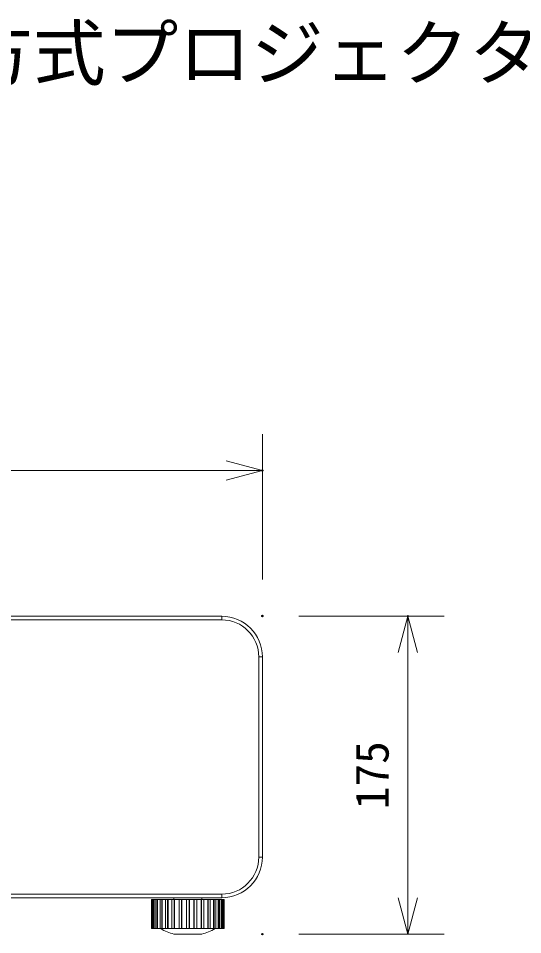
# Model space of a CAD drawing. Units: millimetres, scale not verified. Extents: x -62 to 63, y -56 to 57.
# Drawn here: x -20.3 to 7.5, y 6.3 to 56.8 of the extents above; entities that cross this region are included whole.
import ezdxf
from ezdxf.enums import TextEntityAlignment as Align

# ---------------------------------------------------------------- set-up
doc = ezdxf.new("R2010")
doc.units = ezdxf.units.MM
doc.header["$LTSCALE"] = 0.125
doc.header["$PDMODE"] = 32
doc.header["$PDSIZE"] = 0.0625
for name, color, linetype, lineweight in [('0-0_0', 7, 'Continuous', 18), ('0-4_GAIKEI', 1, 'Continuous', 18), ('0-5_SUNPO', 7, 'Continuous', 18)]:
    doc.layers.add(name, color=color, linetype=linetype, lineweight=lineweight)
doc.layers.add('0-1_DEFPOINTS', color=7, linetype='Continuous')
doc.layers.add('0-3_MOJI1', color=7, linetype='Continuous')
doc.styles.add('ＭＳ ゴシック', font='')
doc.styles.get('ＭＳ ゴシック').set_extended_font_data('MS Gothic')

# ---------------------------------------------------------------- blocks, each defined once
blk = doc.blocks.new('_OPEN30')
at = {"layer": '0-0_0'}
blk.add_line((0, 0), (-1, 0), dxfattribs=at)
blk.add_lwpolyline([(-1, 0.26795), (0, 0), (-1, -0.26795)], dxfattribs=at)
blk = doc.blocks.new('D6')
at = {"layer": '0-1_DEFPOINTS'}
for p in [(-8.246, 29.0854), (-58.046, 21.0854), (-8.246, 21.0854)]:
    blk.add_point(p, dxfattribs=at)
at = {"layer": '0-5_SUNPO'}
for p, q in [((-58.046, 23.0854), (-58.046, 31.0854)), ((-8.246, 23.0854), (-8.246, 31.0854)), ((-56.046, 29.0854), (-10.246, 29.0854))]:
    blk.add_line(p, q, dxfattribs=at)
at = {"layer": '0-5_SUNPO', "xscale": 2, "yscale": 2, "rotation": 180}
blk.add_blockref('_OPEN30', (-58.046, 29.0854), dxfattribs=at)
at = {"layer": '0-5_SUNPO', "xscale": 2, "yscale": 2}
blk.add_blockref('_OPEN30', (-8.246, 29.0854), dxfattribs=at)
at = {"layer": '0-5_SUNPO', "style": 'ＭＳ ゴシック'}
blk.add_text('498', height=1.833, dxfattribs=at).set_placement((-35.021, 29.5854), align=Align.BOTTOM_LEFT)
blk = doc.blocks.new('D5')
at = {"layer": '0-1_DEFPOINTS'}
for p in [(-8.246, 21.0616), (-0.246, 21.0616), (-8.246, 3.5616)]:
    blk.add_point(p, dxfattribs=at)
at = {"layer": '0-5_SUNPO'}
for p, q in [((-6.246, 21.0616), (1.754, 21.0616)), ((-0.246, 5.5616), (-0.246, 19.0616)), ((-6.246, 3.5616), (1.754, 3.5616))]:
    blk.add_line(p, q, dxfattribs=at)
at = {"layer": '0-5_SUNPO', "xscale": 2, "yscale": 2}
for p, rotation in [((-0.246, 21.0616), 90), ((-0.246, 3.5616), 270)]:
    blk.add_blockref('_OPEN30', p, dxfattribs=dict(at, rotation=rotation))
at = {"layer": '0-5_SUNPO', "style": 'ＭＳ ゴシック'}
blk.add_text('175', height=1.833, rotation=90, dxfattribs=at).set_placement((-0.746, 10.4366), align=Align.BOTTOM_LEFT)

msp = doc.modelspace()

# ---------------------------------------------------------------- linework, layer by layer
at = {"layer": '0-4_GAIKEI'}
for p, q in [((-9.0906, 23.6447), (-9.0906, 23.8447)), ((-9.0906, 23.6447), (-42.5013, 23.6447)), ((-7.0506, 21.6047), (-6.8506, 21.6047)), ((-7.0506, 10.5847), (-7.0506, 21.6047)), ((-7.0506, 10.5847), (-6.8506, 10.5847)), ((-54.4106, 8.5447), (-9.0906, 8.5447)), ((-12.9312, 8.2447), (-12.9312, 6.6447)), ((-12.903, 8.2447), (-12.903, 6.6447)), ((-12.8731, 8.2447), (-12.8731, 6.6447)), ((-12.83, 8.2447), (-12.83, 6.6447)), ((-12.8009, 8.2447), (-12.8009, 6.6447)), ((-12.7165, 8.2447), (-12.7165, 6.6447)), ((-12.6468, 8.2447), (-12.6468, 6.6447)), ((-12.618, 8.2447), (-12.618, 6.6447)), ((-12.4827, 8.2447), (-12.4827, 6.6447)), ((-12.3894, 8.2447), (-12.3894, 6.6447)), ((-12.3622, 8.2447), (-12.3622, 6.6447)), ((-12.1819, 8.2447), (-12.1819, 6.6447)), ((-12.0691, 8.2447), (-12.0691, 6.6447)), ((-12.0446, 8.2447), (-12.0446, 6.6447)), ((-11.8273, 8.2447), (-11.8273, 6.6447)), ((-11.6999, 8.2447), (-11.6999, 6.6447)), ((-11.6793, 8.2447), (-11.6793, 6.6447)), ((-11.4389, 8.2447), (-11.4389, 6.6447)), ((-11.4344, 8.2447), (-11.4344, 6.6447)), ((-11.298, 8.2447), (-11.298, 6.6447)), ((-11.2821, 8.2447), (-11.2821, 6.6447)), ((-11.0308, 8.2447), (-11.0308, 6.6447)), ((-11.0203, 8.2447), (-11.0203, 6.6447)), ((-10.8809, 8.2447), (-10.8809, 6.6447)), ((-10.8705, 8.2447), (-10.8705, 6.6447)), ((-10.6191, 8.2447), (-10.6191, 6.6447)), ((-10.6032, 8.2447), (-10.6032, 6.6447)), ((-10.4668, 8.2447), (-10.4668, 6.6447)), ((-10.4623, 8.2447), (-10.4623, 6.6447)), ((-10.2219, 8.2447), (-10.2219, 6.6447)), ((-10.2013, 8.2447), (-10.2013, 6.6447)), ((-10.074, 8.2447), (-10.074, 6.6447)), ((-9.8566, 8.2447), (-9.8566, 6.6447)), ((-9.8322, 8.2447), (-9.8322, 6.6447)), ((-9.7194, 8.2447), (-9.7194, 6.6447)), ((-9.5391, 8.2447), (-9.5391, 6.6447)), ((-9.5119, 8.2447), (-9.5119, 6.6447)), ((-9.4186, 8.2447), (-9.4186, 6.6447)), ((-9.2833, 8.2447), (-9.2833, 6.6447)), ((-9.2545, 8.2447), (-9.2545, 6.6447)), ((-9.1848, 8.2447), (-9.1848, 6.6447)), ((-9.1003, 8.2447), (-9.1003, 6.6447)), ((-9.0906, 8.5447), (-9.0906, 8.3447)), ((-9.0712, 8.2447), (-9.0712, 6.6447)), ((-9.0281, 8.2447), (-9.0281, 6.6447)), ((-8.9982, 8.2447), (-8.9982, 6.6447)), ((-8.9701, 8.2447), (-8.9701, 6.6447))]:
    msp.add_line(p, q, dxfattribs=at)
at = {"layer": '0-4_GAIKEI', "color": 7}
for p, q in [((-6.8506, 21.6047), (-6.8506, 10.5847)), ((-6.8973, 10.1447), (-6.8943, 10.1447)), ((-9.0906, 8.3447), (-54.4106, 8.3447)), ((-12.9312, 8.2447), (-12.9458, 8.2447)), ((-12.9458, 8.2447), (-12.9458, 6.6447)), ((-12.903, 8.2447), (-12.9312, 8.2447)), ((-12.8731, 8.2447), (-12.903, 8.2447)), ((-12.8301, 8.2447), (-12.8731, 8.2447)), ((-12.8009, 8.2447), (-12.83, 8.2447)), ((-12.7165, 8.2447), (-12.8009, 8.2447)), ((-12.6468, 8.2447), (-12.7165, 8.2447)), ((-12.618, 8.2447), (-12.6468, 8.2447)), ((-12.4826, 8.2447), (-12.618, 8.2447)), ((-12.3894, 8.2447), (-12.4827, 8.2447)), ((-12.3621, 8.2447), (-12.3894, 8.2447)), ((-12.1819, 8.2447), (-12.3622, 8.2447)), ((-12.0691, 8.2447), (-12.1819, 8.2447)), ((-12.0446, 8.2447), (-12.0691, 8.2447)), ((-11.8273, 8.2447), (-12.0446, 8.2447)), ((-11.6999, 8.2447), (-11.8273, 8.2447)), ((-11.7188, 8.3447), (-11.7188, 8.2447)), ((-11.6793, 8.2447), (-11.6999, 8.2447)), ((-11.4389, 8.2447), (-11.6793, 8.2447)), ((-11.4344, 8.2447), (-11.4389, 8.2447)), ((-11.298, 8.2447), (-11.4344, 8.2447)), ((-11.2821, 8.2447), (-11.298, 8.2447)), ((-11.0308, 8.2447), (-11.2821, 8.2447)), ((-11.0203, 8.2447), (-11.0308, 8.2447)), ((-10.8809, 8.2447), (-11.0203, 8.2447)), ((-10.8705, 8.2447), (-10.8809, 8.2447)), ((-10.6191, 8.2447), (-10.8705, 8.2447)), ((-10.6032, 8.2447), (-10.6191, 8.2447)), ((-10.4669, 8.2447), (-10.6032, 8.2447)), ((-10.4623, 8.2447), (-10.4668, 8.2447)), ((-10.2219, 8.2447), (-10.4623, 8.2447)), ((-10.2013, 8.2447), (-10.2219, 8.2447)), ((-10.074, 8.2447), (-10.2013, 8.2447)), ((-10.1825, 8.2447), (-10.1825, 8.3447)), ((-9.8566, 8.2447), (-10.074, 8.2447)), ((-9.8322, 8.2447), (-9.8566, 8.2447)), ((-9.7194, 8.2447), (-9.8322, 8.2447)), ((-9.5391, 8.2447), (-9.7194, 8.2447)), ((-9.5119, 8.2447), (-9.5391, 8.2447)), ((-9.4186, 8.2447), (-9.5119, 8.2447)), ((-9.2833, 8.2447), (-9.4186, 8.2447)), ((-9.2545, 8.2447), (-9.2833, 8.2447)), ((-9.1848, 8.2447), (-9.2545, 8.2447)), ((-9.1003, 8.2447), (-9.1848, 8.2447)), ((-9.0712, 8.2447), (-9.1003, 8.2447)), ((-9.0281, 8.2447), (-9.0712, 8.2447)), ((-8.9982, 8.2447), (-9.0281, 8.2447)), ((-8.9701, 8.2447), (-8.9982, 8.2447)), ((-8.9555, 8.2447), (-8.9701, 8.2447)), ((-8.9555, 8.2447), (-8.9555, 6.6447)), ((-12.9458, 6.6447), (-12.9312, 6.6447)), ((-12.9312, 6.6447), (-12.903, 6.6447)), ((-12.903, 6.6447), (-12.8731, 6.6447)), ((-12.8731, 6.6447), (-12.8301, 6.6447)), ((-12.83, 6.6447), (-12.8009, 6.6447)), ((-12.8009, 6.6447), (-12.7165, 6.6447)), ((-12.7165, 6.6447), (-12.6468, 6.6447)), ((-12.7165, 6.6447), (-12.7165, 6.6447)), ((-12.6468, 6.6447), (-12.618, 6.6447)), ((-12.618, 6.6447), (-12.4827, 6.6447)), ((-12.4827, 6.6447), (-12.3894, 6.6447)), ((-12.4826, 6.6447), (-12.4827, 6.6447)), ((-12.3894, 6.6447), (-12.3621, 6.6447)), ((-12.3622, 6.6447), (-12.1819, 6.6447)), ((-12.1819, 6.6447), (-12.0691, 6.6447)), ((-12.1819, 6.6447), (-12.1819, 6.6447)), ((-12.0691, 6.6447), (-12.0446, 6.6447)), ((-12.0446, 6.6447), (-11.8273, 6.6447)), ((-11.8273, 6.6447), (-11.6999, 6.6447)), ((-11.6999, 6.6447), (-11.6793, 6.6447)), ((-11.6793, 6.6447), (-11.4389, 6.6447)), ((-11.4389, 6.6447), (-11.4344, 6.6447)), ((-11.4344, 6.6447), (-11.298, 6.6447)), ((-11.298, 6.6447), (-11.2821, 6.6447)), ((-11.2821, 6.6447), (-11.0308, 6.6447)), ((-11.0308, 6.6447), (-11.0203, 6.6447)), ((-11.0203, 6.6447), (-10.8809, 6.6447)), ((-10.8809, 6.6447), (-10.8705, 6.6447)), ((-10.8705, 6.6447), (-10.6191, 6.6447)), ((-10.6191, 6.6447), (-10.6032, 6.6447)), ((-10.6032, 6.6447), (-10.4669, 6.6447)), ((-10.4668, 6.6447), (-10.4623, 6.6447)), ((-10.4623, 6.6447), (-10.2219, 6.6447)), ((-10.2219, 6.6447), (-10.2013, 6.6447)), ((-10.2013, 6.6447), (-10.074, 6.6447)), ((-10.074, 6.6447), (-9.8566, 6.6447)), ((-9.8566, 6.6447), (-9.8322, 6.6447)), ((-9.8322, 6.6447), (-9.7194, 6.6447)), ((-9.7194, 6.6447), (-9.5391, 6.6447)), ((-9.7194, 6.6447), (-9.7194, 6.6447)), ((-9.5391, 6.6447), (-9.5119, 6.6447)), ((-9.5119, 6.6447), (-9.4186, 6.6447)), ((-9.4186, 6.6447), (-9.2833, 6.6447)), ((-9.2833, 6.6447), (-9.2545, 6.6447)), ((-9.2545, 6.6447), (-9.1848, 6.6447)), ((-9.1848, 6.6447), (-9.1003, 6.6447)), ((-9.1003, 6.6447), (-9.0712, 6.6447)), ((-9.0712, 6.6447), (-9.0281, 6.6447)), ((-9.0281, 6.6447), (-8.9982, 6.6447)), ((-8.9982, 6.6447), (-8.9701, 6.6447)), ((-8.9701, 6.6447), (-8.9555, 6.6447)), ((-10.1825, 6.3447), (-11.7188, 6.3447))]:
    msp.add_line(p, q, dxfattribs=at)
msp.add_lwpolyline([(-42.5117, 23.8447), (-42.4908, 23.8447), (-9.0906, 23.8447)], dxfattribs=at)
for centre, radius, start, end in [((-9.0906, 21.6047), 2.24, 0, 89.99998), ((-9.0906, 10.5847), 2.24, 270, 359.99998), ((-10.9506, 9.2447), 3, 240.0735, 255.16483), ((-10.9506, 9.2447), 3, 284.83512, 299.92645)]:
    msp.add_arc(centre, radius, start, end, dxfattribs=at)
at = {"layer": '0-4_GAIKEI'}
for centre, start, end in [((-9.0906, 21.6047), 0, 89.99998), ((-9.0906, 10.5847), 270, 359.99998)]:
    msp.add_arc(centre, 2.04, start, end, dxfattribs=at)

# ---------------------------------------------------------------- block references
at = {"layer": '0-5_SUNPO'}
for name in ['D6', 'D5']:
    msp.add_blockref(name, (1.3954, 2.7831), dxfattribs=at)

# ---------------------------------------------------------------- texts
at = {"layer": '0-3_MOJI1', "style": 'ＭＳ ゴシック'}
msp.add_text('ＤＬＰ方式プロジェクター', height=2.933, dxfattribs=at).set_placement((-35.4817, 52.5043), align=Align.BOTTOM_LEFT)

doc.saveas('drawing.dxf')
